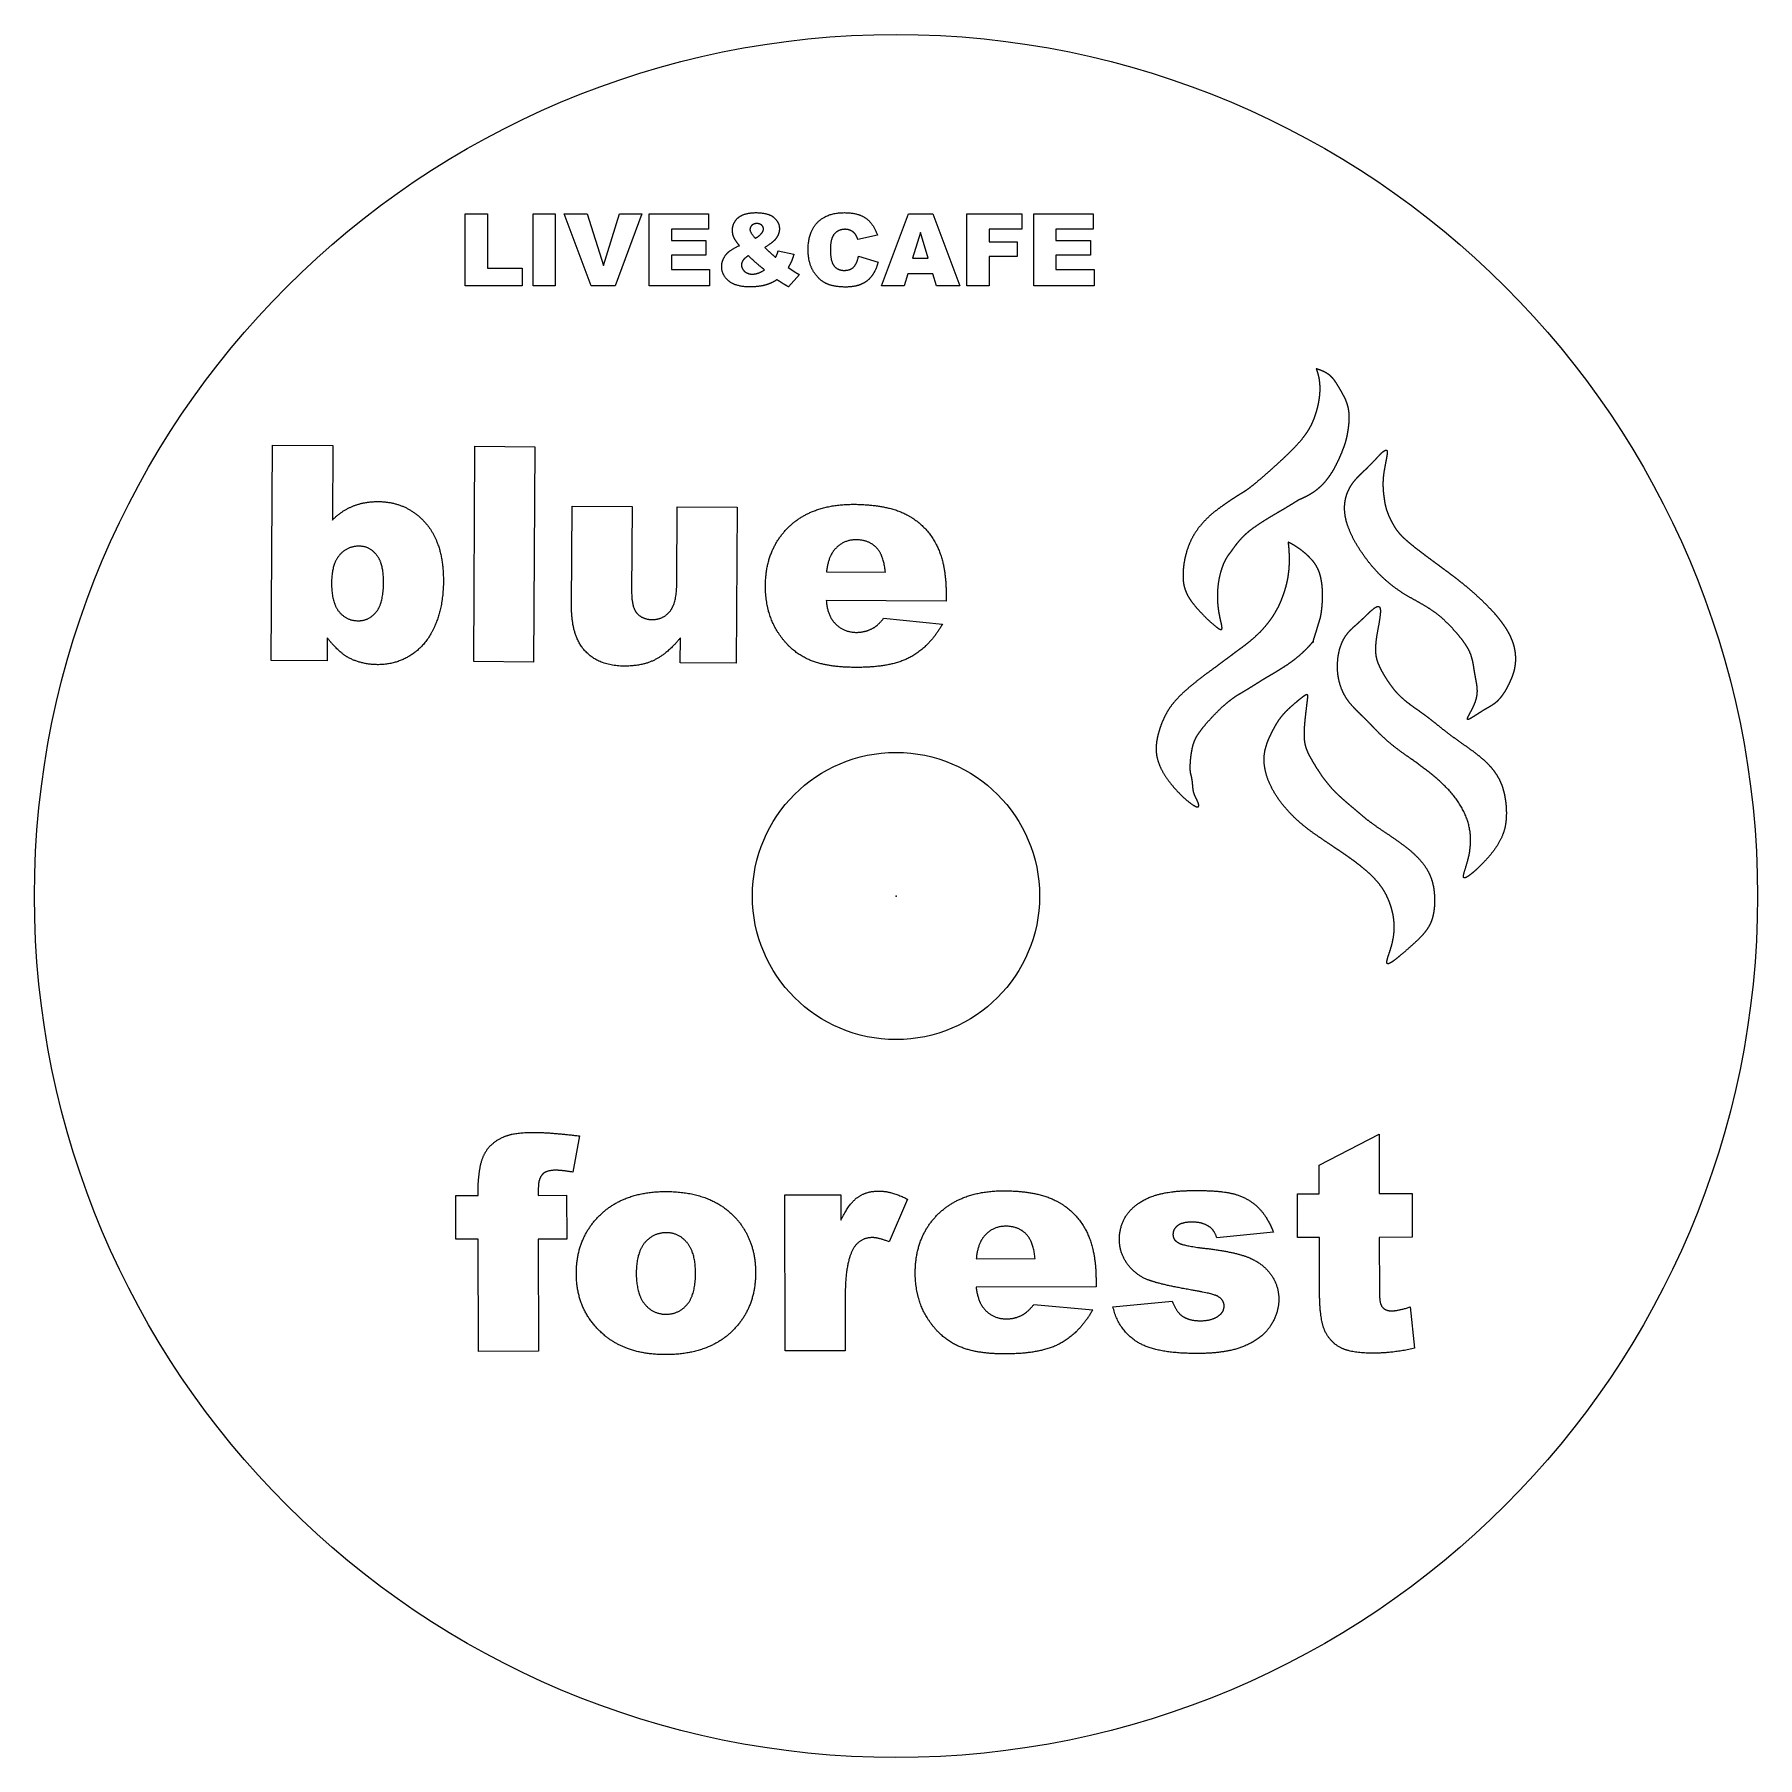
# Model space of a CAD drawing. Header units: centimetres. Extents: x -6 to 6, y -6 to 6.
import ezdxf

# ---------------------------------------------------------------- set-up
doc = ezdxf.new("R2010")
doc.units = ezdxf.units.CM
doc.header["$MEASUREMENT"] = 0
for name, color, linetype in [('cut v3_Sketch1', 7, 'Continuous'), ('cut v3_Sketch10', 7, 'Continuous'), ('cut v3_Sketch11', 7, 'Continuous'), ('cut v3_Sketch12', 7, 'Continuous'), ('cut v3_Sketch13', 7, 'Continuous'), ('cut v3_Sketch14', 7, 'Continuous'), ('cut v3_Sketch15', 7, 'Continuous'), ('cut v3_Sketch2', 7, 'Continuous'), ('cut v3_Sketch3', 7, 'Continuous'), ('cut v3_Sketch4', 7, 'Continuous'), ('cut v3_Sketch5', 7, 'Continuous'), ('cut v3_Sketch6', 7, 'Continuous'), ('cut v3_Sketch7', 7, 'Continuous'), ('cut v3_Sketch8', 7, 'Continuous'), ('cut v3_Sketch9', 7, 'Continuous')]:
    doc.layers.add(name, color=color, linetype=linetype)

msp = doc.modelspace()

# ---------------------------------------------------------------- linework, layer by layer
at = {"layer": 'cut v3_Sketch1'}
for radius in [6, 1]:
    msp.add_circle((0, 0), radius, dxfattribs=at)
msp.add_point((0, 0), dxfattribs=at)
at = {"layer": 'cut v3_Sketch10'}
for points in [[(2.926, 3.672), (2.928, 3.666), (2.933, 3.653), (2.94, 3.632), (2.946, 3.605), (2.951, 3.568), (2.952, 3.53), (2.95, 3.49), (2.945, 3.45), (2.937, 3.41), (2.926, 3.37), (2.914, 3.332), (2.899, 3.296), (2.882, 3.261), (2.861, 3.227), (2.837, 3.194), (2.808, 3.158), (2.773, 3.121), (2.733, 3.081), (2.69, 3.04), (2.644, 2.998), (2.599, 2.957), (2.556, 2.92), (2.518, 2.887), (2.486, 2.861), (2.461, 2.841), (2.439, 2.825), (2.42, 2.812), (2.399, 2.8), (2.375, 2.785), (2.347, 2.767), (2.314, 2.746), (2.279, 2.721), (2.241, 2.694), (2.203, 2.664), (2.166, 2.631), (2.132, 2.595), (2.1, 2.556), (2.072, 2.514), (2.049, 2.469), (2.03, 2.421), (2.016, 2.373), (2.006, 2.325), (2, 2.278), (1.998, 2.234), (1.999, 2.193), (2.006, 2.156), (2.017, 2.12), (2.035, 2.084), (2.06, 2.047), (2.092, 2.008), (2.129, 1.968), (2.168, 1.928), (2.206, 1.894), (2.237, 1.867), (2.26, 1.854), (2.271, 1.854), (2.272, 1.87), (2.266, 1.898), (2.257, 1.936), (2.248, 1.98), (2.242, 2.029), (2.239, 2.08), (2.241, 2.131), (2.246, 2.18), (2.254, 2.226), (2.265, 2.267), (2.277, 2.302), (2.289, 2.33), (2.3, 2.351), (2.311, 2.368), (2.322, 2.383), (2.334, 2.398), (2.347, 2.417), (2.363, 2.439), (2.383, 2.465), (2.406, 2.492), (2.434, 2.52), (2.466, 2.547), (2.501, 2.573), (2.539, 2.598), (2.578, 2.623), (2.617, 2.647), (2.657, 2.67), (2.696, 2.693), (2.735, 2.716), (2.765, 2.735), (2.787, 2.748), (2.801, 2.758), (2.809, 2.762)], [(2.809, 2.762), (2.814, 2.764), (2.826, 2.769), (2.843, 2.777), (2.864, 2.787), (2.89, 2.802), (2.914, 2.817), (2.937, 2.835), (2.959, 2.853), (2.979, 2.874), (2.999, 2.897), (3.018, 2.923), (3.037, 2.951), (3.055, 2.982), (3.072, 3.015), (3.088, 3.049), (3.102, 3.082), (3.115, 3.113), (3.125, 3.141), (3.133, 3.166), (3.139, 3.189), (3.143, 3.21), (3.147, 3.232), (3.151, 3.256), (3.154, 3.282), (3.157, 3.311), (3.157, 3.342), (3.155, 3.373), (3.15, 3.404), (3.141, 3.433), (3.13, 3.461), (3.117, 3.486), (3.104, 3.51), (3.091, 3.532), (3.079, 3.552), (3.067, 3.572), (3.055, 3.59), (3.041, 3.608), (3.025, 3.623), (3.006, 3.638), (2.983, 3.651), (2.962, 3.66), (2.944, 3.666), (2.932, 3.67), (2.926, 3.672)]]:
    msp.add_open_spline(points, degree=5, dxfattribs=at)
msp.add_point((0, 0), dxfattribs=at)
at = {"layer": 'cut v3_Sketch11'}
for points in [[(2.731, 2.461), (2.732, 2.452), (2.734, 2.435), (2.736, 2.409), (2.738, 2.375), (2.739, 2.335), (2.737, 2.296), (2.734, 2.259), (2.729, 2.223), (2.723, 2.188), (2.714, 2.153), (2.704, 2.119), (2.692, 2.085), (2.679, 2.051), (2.663, 2.016), (2.645, 1.981), (2.624, 1.947), (2.6, 1.913), (2.574, 1.879), (2.546, 1.848), (2.515, 1.818), (2.484, 1.79), (2.454, 1.765), (2.426, 1.743), (2.399, 1.723), (2.375, 1.706), (2.353, 1.689), (2.33, 1.672), (2.306, 1.654), (2.279, 1.634), (2.249, 1.612), (2.216, 1.587), (2.18, 1.561), (2.142, 1.533), (2.104, 1.503), (2.066, 1.474), (2.03, 1.443), (1.995, 1.412), (1.963, 1.38), (1.934, 1.348), (1.908, 1.314), (1.886, 1.279), (1.867, 1.243), (1.851, 1.206), (1.838, 1.169), (1.826, 1.131), (1.817, 1.092), (1.812, 1.053), (1.81, 1.013), (1.815, 0.97), (1.828, 0.925), (1.849, 0.876), (1.88, 0.826), (1.918, 0.775), (1.962, 0.725), (2.007, 0.681), (2.049, 0.646), (2.082, 0.624), (2.103, 0.617), (2.111, 0.624), (2.108, 0.641), (2.098, 0.664), (2.087, 0.686), (2.078, 0.705), (2.073, 0.722), (2.069, 0.741), (2.067, 0.765), (2.065, 0.79), (2.062, 0.813), (2.058, 0.832), (2.054, 0.847), (2.05, 0.863), (2.049, 0.885), (2.049, 0.914), (2.051, 0.947), (2.055, 0.983), (2.061, 1.018), (2.068, 1.05), (2.078, 1.08), (2.091, 1.107), (2.109, 1.136), (2.132, 1.166), (2.159, 1.199), (2.19, 1.234), (2.223, 1.269), (2.257, 1.303), (2.29, 1.333), (2.321, 1.359), (2.349, 1.38), (2.375, 1.398), (2.4, 1.412), (2.424, 1.427), (2.449, 1.441), (2.475, 1.457), (2.503, 1.475), (2.532, 1.493), (2.562, 1.512), (2.594, 1.53), (2.626, 1.549), (2.658, 1.569), (2.691, 1.589), (2.723, 1.609), (2.755, 1.632), (2.787, 1.656), (2.818, 1.682), (2.848, 1.71), (2.871, 1.734), (2.889, 1.753), (2.9, 1.766), (2.906, 1.773)], [(2.906, 1.773), (2.905, 1.771), (2.904, 1.767), (2.903, 1.764), (2.904, 1.767), (2.907, 1.779), (2.913, 1.799), (2.921, 1.825), (2.93, 1.852), (2.938, 1.88), (2.945, 1.903), (2.951, 1.922), (2.955, 1.935), (2.957, 1.944), (2.959, 1.952), (2.96, 1.96), (2.962, 1.971), (2.964, 1.986), (2.966, 2.004), (2.968, 2.026), (2.97, 2.05), (2.971, 2.075), (2.971, 2.1), (2.97, 2.125), (2.969, 2.148), (2.967, 2.171), (2.963, 2.192), (2.96, 2.213), (2.955, 2.232), (2.95, 2.25), (2.943, 2.268), (2.935, 2.285), (2.926, 2.301), (2.915, 2.318), (2.902, 2.335), (2.887, 2.351), (2.871, 2.368), (2.854, 2.383), (2.835, 2.399), (2.817, 2.413), (2.798, 2.426), (2.781, 2.437), (2.765, 2.447), (2.751, 2.454), (2.741, 2.46), (2.733, 2.463), (2.731, 2.464), (2.73, 2.463), (2.731, 2.462), (2.731, 2.461)]]:
    msp.add_open_spline(points, degree=5, dxfattribs=at)
msp.add_point((0, 0), dxfattribs=at)
at = {"layer": 'cut v3_Sketch12'}
msp.add_open_spline([(3.4, 3.1), (3.397, 3.098), (3.39, 3.093), (3.379, 3.083), (3.362, 3.065), (3.339, 3.04), (3.315, 3.015), (3.291, 2.991), (3.268, 2.968), (3.246, 2.948), (3.225, 2.927), (3.205, 2.906), (3.185, 2.882), (3.166, 2.855), (3.15, 2.825), (3.136, 2.79), (3.127, 2.753), (3.123, 2.714), (3.124, 2.672), (3.131, 2.628), (3.143, 2.584), (3.161, 2.538), (3.183, 2.491), (3.209, 2.444), (3.239, 2.398), (3.271, 2.352), (3.306, 2.308), (3.342, 2.266), (3.38, 2.226), (3.42, 2.19), (3.46, 2.158), (3.5, 2.128), (3.541, 2.102), (3.582, 2.078), (3.622, 2.056), (3.661, 2.034), (3.7, 2.011), (3.737, 1.987), (3.773, 1.961), (3.807, 1.932), (3.839, 1.902), (3.869, 1.871), (3.897, 1.84), (3.922, 1.811), (3.945, 1.782), (3.964, 1.755), (3.981, 1.729), (3.995, 1.703), (4.006, 1.675), (4.014, 1.646), (4.021, 1.614), (4.026, 1.581), (4.031, 1.548), (4.037, 1.516), (4.043, 1.485), (4.048, 1.454), (4.05, 1.422), (4.046, 1.388), (4.036, 1.353), (4.02, 1.316), (4.002, 1.281), (3.985, 1.252), (3.977, 1.232), (3.979, 1.226), (3.995, 1.232), (4.02, 1.248), (4.051, 1.268), (4.082, 1.288), (4.111, 1.305), (4.137, 1.319), (4.159, 1.333), (4.179, 1.348), (4.198, 1.366), (4.216, 1.389), (4.234, 1.414), (4.251, 1.442), (4.266, 1.472), (4.28, 1.501), (4.292, 1.53), (4.302, 1.56), (4.309, 1.59), (4.313, 1.62), (4.315, 1.651), (4.313, 1.683), (4.309, 1.715), (4.302, 1.747), (4.291, 1.779), (4.277, 1.812), (4.26, 1.844), (4.24, 1.876), (4.217, 1.909), (4.19, 1.943), (4.161, 1.976), (4.13, 2.01), (4.097, 2.043), (4.064, 2.075), (4.03, 2.105), (3.997, 2.134), (3.965, 2.162), (3.933, 2.187), (3.903, 2.211), (3.874, 2.233), (3.845, 2.255), (3.816, 2.276), (3.787, 2.298), (3.757, 2.32), (3.727, 2.342), (3.696, 2.365), (3.665, 2.389), (3.634, 2.412), (3.603, 2.436), (3.574, 2.46), (3.547, 2.483), (3.524, 2.505), (3.504, 2.526), (3.487, 2.547), (3.473, 2.568), (3.46, 2.591), (3.447, 2.615), (3.435, 2.64), (3.424, 2.666), (3.415, 2.691), (3.409, 2.714), (3.404, 2.734), (3.402, 2.752), (3.399, 2.772), (3.396, 2.793), (3.393, 2.82), (3.391, 2.851), (3.391, 2.888), (3.394, 2.93), (3.401, 2.974), (3.41, 3.017), (3.417, 3.055), (3.422, 3.085), (3.422, 3.103), (3.416, 3.107), (3.409, 3.105), (3.403, 3.102), (3.4, 3.1)], degree=5, dxfattribs=at)
msp.add_point((0, 0), dxfattribs=at)
at = {"layer": 'cut v3_Sketch13'}
msp.add_open_spline([(3.365, 2.014), (3.363, 2.016), (3.357, 2.018), (3.345, 2.015), (3.324, 2.001), (3.294, 1.973), (3.265, 1.944), (3.237, 1.918), (3.211, 1.894), (3.186, 1.873), (3.163, 1.851), (3.14, 1.825), (3.119, 1.794), (3.1, 1.755), (3.085, 1.708), (3.076, 1.654), (3.073, 1.597), (3.076, 1.539), (3.088, 1.482), (3.106, 1.43), (3.13, 1.384), (3.16, 1.343), (3.192, 1.307), (3.226, 1.274), (3.259, 1.242), (3.291, 1.21), (3.322, 1.178), (3.353, 1.146), (3.384, 1.114), (3.418, 1.083), (3.455, 1.051), (3.497, 1.019), (3.544, 0.985), (3.597, 0.948), (3.655, 0.906), (3.717, 0.86), (3.78, 0.807), (3.842, 0.749), (3.898, 0.684), (3.944, 0.614), (3.979, 0.539), (3.999, 0.462), (4.005, 0.385), (3.998, 0.31), (3.982, 0.243), (3.964, 0.187), (3.951, 0.146), (3.949, 0.125), (3.963, 0.123), (3.992, 0.141), (4.033, 0.175), (4.08, 0.22), (4.128, 0.271), (4.17, 0.324), (4.203, 0.375), (4.226, 0.424), (4.241, 0.47), (4.248, 0.514), (4.251, 0.557), (4.251, 0.6), (4.248, 0.643), (4.242, 0.686), (4.233, 0.728), (4.221, 0.77), (4.203, 0.811), (4.18, 0.851), (4.152, 0.889), (4.118, 0.926), (4.079, 0.961), (4.037, 0.995), (3.992, 1.028), (3.946, 1.06), (3.9, 1.092), (3.856, 1.125), (3.814, 1.157), (3.774, 1.189), (3.736, 1.22), (3.698, 1.249), (3.661, 1.277), (3.623, 1.303), (3.585, 1.33), (3.548, 1.358), (3.513, 1.389), (3.479, 1.423), (3.449, 1.461), (3.421, 1.501), (3.397, 1.54), (3.376, 1.578), (3.359, 1.614), (3.346, 1.649), (3.339, 1.686), (3.338, 1.728), (3.342, 1.78), (3.352, 1.839), (3.364, 1.9), (3.373, 1.956), (3.375, 1.99), (3.372, 2.006), (3.368, 2.012), (3.365, 2.014)], degree=5, dxfattribs=at)
msp.add_point((0, 0), dxfattribs=at)
at = {"layer": 'cut v3_Sketch14'}
msp.add_open_spline([(2.85, 1.4), (2.847, 1.398), (2.84, 1.393), (2.826, 1.382), (2.803, 1.364), (2.77, 1.336), (2.736, 1.306), (2.705, 1.275), (2.68, 1.245), (2.659, 1.215), (2.642, 1.186), (2.626, 1.156), (2.61, 1.125), (2.594, 1.091), (2.58, 1.055), (2.569, 1.015), (2.562, 0.97), (2.563, 0.922), (2.571, 0.87), (2.587, 0.816), (2.611, 0.761), (2.642, 0.706), (2.678, 0.653), (2.72, 0.602), (2.764, 0.556), (2.81, 0.513), (2.856, 0.475), (2.901, 0.442), (2.944, 0.412), (2.984, 0.385), (3.021, 0.36), (3.056, 0.337), (3.089, 0.315), (3.122, 0.292), (3.156, 0.269), (3.191, 0.243), (3.227, 0.216), (3.264, 0.186), (3.3, 0.155), (3.334, 0.121), (3.365, 0.086), (3.391, 0.049), (3.413, 0.012), (3.431, -0.027), (3.445, -0.066), (3.457, -0.105), (3.465, -0.146), (3.47, -0.187), (3.471, -0.231), (3.467, -0.276), (3.458, -0.323), (3.445, -0.369), (3.43, -0.412), (3.419, -0.447), (3.416, -0.469), (3.424, -0.476), (3.445, -0.467), (3.476, -0.444), (3.514, -0.413), (3.556, -0.377), (3.596, -0.341), (3.634, -0.307), (3.666, -0.274), (3.692, -0.243), (3.713, -0.211), (3.729, -0.177), (3.74, -0.141), (3.747, -0.102), (3.751, -0.061), (3.751, -0.018), (3.749, 0.026), (3.743, 0.071), (3.731, 0.115), (3.714, 0.159), (3.689, 0.203), (3.655, 0.246), (3.615, 0.288), (3.568, 0.329), (3.517, 0.367), (3.465, 0.404), (3.416, 0.437), (3.37, 0.467), (3.33, 0.495), (3.296, 0.52), (3.268, 0.542), (3.242, 0.564), (3.216, 0.586), (3.188, 0.61), (3.158, 0.635), (3.125, 0.663), (3.091, 0.694), (3.056, 0.726), (3.024, 0.761), (2.994, 0.797), (2.968, 0.833), (2.944, 0.868), (2.923, 0.901), (2.904, 0.933), (2.887, 0.962), (2.871, 0.99), (2.859, 1.019), (2.849, 1.048), (2.843, 1.081), (2.841, 1.118), (2.842, 1.159), (2.845, 1.204), (2.85, 1.251), (2.856, 1.299), (2.861, 1.342), (2.865, 1.377), (2.867, 1.4), (2.864, 1.406), (2.859, 1.405), (2.853, 1.402), (2.85, 1.4)], degree=5, dxfattribs=at)
msp.add_point((0, 0), dxfattribs=at)
at = {"layer": 'cut v3_Sketch15'}
msp.add_point((0, 0), dxfattribs=at)
at = {"layer": 'cut v3_Sketch2'}
msp.add_point((0, 0), dxfattribs=at)
at = {"layer": 'cut v3_Sketch3'}
msp.add_point((0, 0), dxfattribs=at)
at = {"layer": 'cut v3_Sketch4'}
msp.add_point((0, 0), dxfattribs=at)
at = {"layer": 'cut v3_Sketch5'}
for p, q in [((-4.351, 1.64), (-4.343, 3.14)), ((-4.343, 3.14), (-3.922, 3.137)), ((-3.922, 3.137), (-3.925, 2.618)), ((-2.941, 1.632), (-2.933, 3.132)), ((-2.933, 3.132), (-2.515, 3.129)), ((-2.515, 3.129), (-2.524, 1.629)), ((-2.26, 2.023), (-2.256, 2.714)), ((-2.256, 2.714), (-1.837, 2.712)), ((-1.837, 2.712), (-1.841, 2.114)), ((-1.526, 2.187), (-1.523, 2.71)), ((-1.523, 2.71), (-1.107, 2.708)), ((-1.107, 2.708), (-1.113, 1.621)), ((-0.484, 2.257), (-0.074, 2.255)), ((0.349, 2.053), (-0.486, 2.057)), ((0.349, 2.1), (0.349, 2.053)), ((-0.086, 1.934), (0.324, 1.894)), ((-3.961, 1.798), (-3.962, 1.638)), ((-1.502, 1.623), (-1.501, 1.799)), ((-3.962, 1.638), (-4.351, 1.64)), ((-2.524, 1.629), (-2.941, 1.632)), ((-1.113, 1.621), (-1.502, 1.623))]:
    msp.add_line(p, q, dxfattribs=at)
for points in [[(-3.925, 2.618), (-3.862, 2.683), (-3.783, 2.715)], [(-3.783, 2.715), (-3.703, 2.747), (-3.607, 2.747)], [(-3.607, 2.747), (-3.409, 2.746), (-3.28, 2.602)], [(-0.744, 2.573), (-0.58, 2.729), (-0.292, 2.728)], [(-0.292, 2.728), (-0.059, 2.726), (0.076, 2.655)], [(0.076, 2.655), (0.21, 2.583), (0.28, 2.449)], [(-3.28, 2.602), (-3.151, 2.459), (-3.152, 2.192)], [(-0.909, 2.161), (-0.908, 2.416), (-0.744, 2.573)], [(-3.737, 2.436), (-3.822, 2.437), (-3.876, 2.374)], [(-3.617, 2.375), (-3.666, 2.436), (-3.737, 2.436)], [(-0.435, 2.403), (-0.473, 2.354), (-0.484, 2.257)], [(-0.276, 2.481), (-0.375, 2.481), (-0.435, 2.403)], [(-0.138, 2.428), (-0.19, 2.48), (-0.276, 2.481)], [(-0.074, 2.255), (-0.085, 2.375), (-0.138, 2.428)], [(0.28, 2.449), (0.35, 2.315), (0.349, 2.1)], [(-3.876, 2.374), (-3.93, 2.312), (-3.931, 2.184)], [(-3.569, 2.186), (-3.568, 2.315), (-3.617, 2.375)], [(-3.931, 2.184), (-3.932, 2.044), (-3.879, 1.98)], [(-3.62, 1.978), (-3.569, 2.039), (-3.569, 2.186)], [(-3.152, 2.192), (-3.153, 2.014), (-3.213, 1.878)], [(-1.575, 1.982), (-1.527, 2.039), (-1.526, 2.187)], [(-0.83, 1.849), (-0.91, 1.982), (-0.909, 2.161)], [(-1.841, 2.114), (-1.841, 2.012), (-1.804, 1.969)], [(-0.486, 2.057), (-0.476, 1.957), (-0.433, 1.908)], [(-3.879, 1.98), (-3.827, 1.917), (-3.746, 1.917)], [(-3.746, 1.917), (-3.671, 1.916), (-3.62, 1.978)], [(-2.164, 1.705), (-2.261, 1.809), (-2.26, 2.023)], [(-1.804, 1.969), (-1.766, 1.926), (-1.698, 1.925)], [(-1.698, 1.925), (-1.623, 1.925), (-1.575, 1.982)], [(-0.159, 1.866), (-0.125, 1.885), (-0.086, 1.934)], [(-3.213, 1.878), (-3.273, 1.743), (-3.379, 1.677)], [(-0.626, 1.655), (-0.749, 1.716), (-0.83, 1.849)], [(-0.433, 1.908), (-0.373, 1.837), (-0.276, 1.836)], [(-0.276, 1.836), (-0.214, 1.836), (-0.159, 1.866)], [(0.324, 1.894), (0.229, 1.731), (0.096, 1.661)], [(-3.812, 1.659), (-3.88, 1.696), (-3.961, 1.798)], [(-1.895, 1.601), (-2.067, 1.602), (-2.164, 1.705)], [(-1.501, 1.799), (-1.588, 1.691), (-1.677, 1.646)], [(-3.612, 1.611), (-3.721, 1.612), (-3.812, 1.659)], [(-3.379, 1.677), (-3.484, 1.61), (-3.612, 1.611)], [(-1.677, 1.646), (-1.766, 1.6), (-1.895, 1.601)], [(-0.286, 1.592), (-0.502, 1.593), (-0.626, 1.655)], [(0.096, 1.661), (-0.038, 1.59), (-0.286, 1.592)]]:
    msp.add_open_spline(points, degree=2, dxfattribs=at)
msp.add_point((0, 0), dxfattribs=at)
at = {"layer": 'cut v3_Sketch6'}
for p, q in [((-3, 4.25), (-3, 4.75)), ((-3, 4.75), (-2.845, 4.75)), ((-2.845, 4.75), (-2.845, 4.373)), ((-2.528, 4.75), (-2.373, 4.75)), ((-2.528, 4.25), (-2.528, 4.75)), ((-2.373, 4.75), (-2.373, 4.25)), ((-2.123, 4.25), (-2.311, 4.75)), ((-2.311, 4.75), (-2.15, 4.75)), ((-2.15, 4.75), (-2.037, 4.39)), ((-2.037, 4.39), (-1.926, 4.75)), ((-1.769, 4.75), (-1.955, 4.25)), ((-1.926, 4.75), (-1.769, 4.75)), ((-1.719, 4.75), (-1.305, 4.75)), ((-1.719, 4.25), (-1.719, 4.75)), ((-1.305, 4.75), (-1.305, 4.643)), ((-0.1, 4.25), (0.088, 4.75)), ((0.088, 4.75), (0.256, 4.75)), ((0.256, 4.75), (0.444, 4.25)), ((0.494, 4.75), (0.876, 4.75)), ((0.494, 4.25), (0.494, 4.75)), ((0.876, 4.75), (0.876, 4.643)), ((0.959, 4.75), (1.373, 4.75)), ((0.959, 4.25), (0.959, 4.75)), ((1.373, 4.75), (1.373, 4.643)), ((-1.305, 4.643), (-1.564, 4.643)), ((-1.564, 4.643), (-1.564, 4.564)), ((-1.564, 4.564), (-1.324, 4.564)), ((-1.324, 4.564), (-1.324, 4.462)), ((-0.13, 4.603), (-0.266, 4.573)), ((0.17, 4.62), (0.115, 4.441)), ((0.225, 4.441), (0.17, 4.62)), ((0.876, 4.643), (0.649, 4.643)), ((0.649, 4.643), (0.649, 4.555)), ((1.114, 4.643), (1.114, 4.564)), ((1.373, 4.643), (1.114, 4.643)), ((1.114, 4.564), (1.354, 4.564)), ((1.354, 4.564), (1.354, 4.462)), ((-1.324, 4.462), (-1.564, 4.462)), ((-1.564, 4.462), (-1.564, 4.363)), ((-0.82, 4.493), (-0.711, 4.469)), ((-0.261, 4.455), (-0.125, 4.414)), ((0.115, 4.441), (0.225, 4.441)), ((0.649, 4.555), (0.843, 4.555)), ((0.843, 4.454), (0.649, 4.454)), ((0.649, 4.454), (0.649, 4.25)), ((0.843, 4.555), (0.843, 4.454)), ((1.354, 4.462), (1.114, 4.462)), ((1.114, 4.462), (1.114, 4.363)), ((-2.845, 4.373), (-2.604, 4.373)), ((-2.604, 4.373), (-2.604, 4.25)), ((-1.564, 4.363), (-1.298, 4.363)), ((-1.298, 4.363), (-1.298, 4.25)), ((-0.75, 4.378), (-0.698, 4.342)), ((-0.673, 4.328), (-0.748, 4.242)), ((0.082, 4.333), (0.057, 4.25)), ((0.257, 4.333), (0.082, 4.333)), ((0.282, 4.25), (0.257, 4.333)), ((1.114, 4.363), (1.38, 4.363)), ((1.38, 4.363), (1.38, 4.25)), ((-2.604, 4.25), (-3, 4.25)), ((-2.373, 4.25), (-2.528, 4.25)), ((-1.955, 4.25), (-2.123, 4.25)), ((-1.298, 4.25), (-1.719, 4.25)), ((0.057, 4.25), (-0.1, 4.25)), ((0.444, 4.25), (0.282, 4.25)), ((0.649, 4.25), (0.494, 4.25)), ((1.38, 4.25), (0.959, 4.25))]:
    msp.add_line(p, q, dxfattribs=at)
for points in [[(-1.139, 4.636), (-1.139, 4.69), (-1.098, 4.724)], [(-1.098, 4.724), (-1.058, 4.759), (-0.975, 4.759)], [(-0.969, 4.683), (-0.99, 4.683), (-1.004, 4.671)], [(-0.975, 4.759), (-0.891, 4.759), (-0.851, 4.726)], [(-0.936, 4.672), (-0.948, 4.683), (-0.969, 4.683)], [(-0.851, 4.726), (-0.812, 4.693), (-0.812, 4.647)], [(-0.612, 4.501), (-0.612, 4.625), (-0.546, 4.692)], [(-0.546, 4.692), (-0.48, 4.759), (-0.359, 4.759)], [(-0.359, 4.759), (-0.264, 4.759), (-0.21, 4.72)], [(-0.21, 4.72), (-0.156, 4.682), (-0.13, 4.603)], [(-1.129, 4.587), (-1.139, 4.611), (-1.139, 4.636)], [(-1.091, 4.529), (-1.118, 4.562), (-1.129, 4.587)], [(-1.004, 4.671), (-1.017, 4.659), (-1.017, 4.642)], [(-1.017, 4.642), (-1.017, 4.621), (-0.98, 4.581)], [(-0.98, 4.581), (-0.953, 4.595), (-0.938, 4.613)], [(-0.938, 4.613), (-0.923, 4.63), (-0.923, 4.645)], [(-0.923, 4.645), (-0.923, 4.661), (-0.936, 4.672)], [(-0.853, 4.56), (-0.87, 4.545), (-0.914, 4.516)], [(-0.824, 4.598), (-0.836, 4.575), (-0.853, 4.56)], [(-0.812, 4.647), (-0.812, 4.622), (-0.824, 4.598)], [(-0.436, 4.601), (-0.457, 4.569), (-0.457, 4.502)], [(-0.355, 4.643), (-0.408, 4.643), (-0.436, 4.601)], [(-0.313, 4.633), (-0.332, 4.643), (-0.355, 4.643)], [(-0.281, 4.606), (-0.294, 4.624), (-0.313, 4.633)], [(-0.266, 4.573), (-0.274, 4.595), (-0.281, 4.606)], [(-1.214, 4.384), (-1.214, 4.427), (-1.185, 4.465)], [(-1.185, 4.465), (-1.156, 4.503), (-1.091, 4.529)], [(-1.029, 4.459), (-1.058, 4.439), (-1.067, 4.425)], [(-0.915, 4.36), (-0.96, 4.394), (-1.029, 4.459)], [(-0.914, 4.516), (-0.878, 4.48), (-0.838, 4.448)], [(-0.838, 4.448), (-0.827, 4.47), (-0.82, 4.493)], [(-0.711, 4.469), (-0.72, 4.439), (-0.728, 4.421)], [(-0.574, 4.348), (-0.612, 4.408), (-0.612, 4.501)], [(-0.457, 4.502), (-0.457, 4.419), (-0.431, 4.388)], [(-0.293, 4.382), (-0.271, 4.407), (-0.261, 4.455)], [(-1.165, 4.283), (-1.214, 4.325), (-1.214, 4.384)], [(-1.067, 4.425), (-1.076, 4.411), (-1.076, 4.395)], [(-1.076, 4.395), (-1.076, 4.37), (-1.055, 4.35)], [(-1.055, 4.35), (-1.033, 4.331), (-0.999, 4.331)], [(-0.999, 4.331), (-0.962, 4.331), (-0.915, 4.36)], [(-0.728, 4.421), (-0.736, 4.403), (-0.75, 4.378)], [(-0.698, 4.342), (-0.688, 4.336), (-0.673, 4.328)], [(-0.485, 4.265), (-0.536, 4.289), (-0.574, 4.348)], [(-0.431, 4.388), (-0.406, 4.357), (-0.361, 4.357)], [(-0.361, 4.357), (-0.316, 4.357), (-0.293, 4.382)], [(-0.125, 4.414), (-0.139, 4.357), (-0.168, 4.319)], [(-1.016, 4.242), (-1.116, 4.242), (-1.165, 4.283)], [(-0.902, 4.257), (-0.952, 4.242), (-1.016, 4.242)], [(-0.83, 4.292), (-0.866, 4.268), (-0.902, 4.257)], [(-0.79, 4.267), (-0.812, 4.281), (-0.83, 4.292)], [(-0.748, 4.242), (-0.768, 4.253), (-0.79, 4.267)], [(-0.352, 4.241), (-0.433, 4.241), (-0.485, 4.265)], [(-0.241, 4.261), (-0.284, 4.241), (-0.352, 4.241)], [(-0.168, 4.319), (-0.197, 4.28), (-0.241, 4.261)]]:
    msp.add_open_spline(points, degree=2, dxfattribs=at)
msp.add_point((0, 0), dxfattribs=at)
at = {"layer": 'cut v3_Sketch7'}
for p, q in [((-2.205, -1.671), (-2.251, -1.923)), ((2.948, -1.874), (3.365, -1.659)), ((3.365, -1.659), (3.366, -2.073)), ((2.948, -2.074), (2.948, -1.874)), ((-2.91, -2.086), (-2.91, -2.036)), ((-3.065, -2.391), (-3.065, -2.086)), ((-3.065, -2.086), (-2.91, -2.086)), ((-2.492, -2.085), (-2.294, -2.084)), ((-2.294, -2.084), (-2.293, -2.389)), ((-0.774, -2.081), (-0.384, -2.08)), ((-0.772, -3.168), (-0.774, -2.081)), ((-0.384, -2.08), (-0.384, -2.258)), ((0.081, -2.112), (-0.047, -2.409)), ((2.795, -2.074), (2.948, -2.074)), ((2.795, -2.379), (2.795, -2.074)), ((3.366, -2.073), (3.595, -2.072)), ((3.595, -2.072), (3.595, -2.377)), ((-2.909, -2.39), (-3.065, -2.391)), ((-2.907, -3.172), (-2.909, -2.39)), ((-2.293, -2.389), (-2.492, -2.39)), ((-2.492, -2.39), (-2.49, -3.171)), ((2.628, -2.34), (2.234, -2.38)), ((2.949, -2.378), (2.795, -2.379)), ((2.95, -2.761), (2.949, -2.378)), ((3.595, -2.377), (3.366, -2.378)), ((3.366, -2.378), (3.367, -2.763)), ((0.559, -2.526), (0.969, -2.525)), ((1.393, -2.723), (0.558, -2.725)), ((1.393, -2.676), (1.393, -2.723)), ((-0.354, -2.803), (-0.353, -3.167)), ((0.96, -2.845), (1.37, -2.882)), ((1.511, -2.861), (1.924, -2.822)), ((3.581, -2.862), (3.612, -3.15)), ((-2.49, -3.171), (-2.907, -3.172)), ((-0.353, -3.167), (-0.772, -3.168))]:
    msp.add_line(p, q, dxfattribs=at)
for points in [[(-2.842, -1.759), (-2.803, -1.709), (-2.732, -1.677)], [(-2.732, -1.677), (-2.661, -1.646), (-2.524, -1.646)], [(-2.524, -1.646), (-2.414, -1.646), (-2.205, -1.671)], [(-2.896, -1.89), (-2.882, -1.81), (-2.842, -1.759)], [(-2.91, -2.036), (-2.91, -1.97), (-2.896, -1.89)], [(-2.372, -1.91), (-2.428, -1.911), (-2.453, -1.93)], [(-2.251, -1.923), (-2.326, -1.91), (-2.372, -1.91)], [(-2.487, -1.989), (-2.492, -2.012), (-2.492, -2.085)], [(-2.453, -1.93), (-2.477, -1.949), (-2.487, -1.989)], [(-2.059, -2.22), (-1.892, -2.059), (-1.606, -2.058)], [(-1.606, -2.058), (-1.28, -2.058), (-1.113, -2.247)], [(-0.384, -2.258), (-0.328, -2.143), (-0.268, -2.099)], [(-0.268, -2.099), (-0.208, -2.055), (-0.12, -2.055)], [(-0.12, -2.055), (-0.028, -2.055), (0.081, -2.112)], [(0.297, -2.212), (0.46, -2.054), (0.747, -2.053)], [(0.747, -2.053), (0.981, -2.053), (1.116, -2.123)], [(1.116, -2.123), (1.251, -2.194), (1.322, -2.328)], [(1.618, -2.206), (1.681, -2.128), (1.79, -2.09)], [(1.79, -2.09), (1.899, -2.051), (2.084, -2.051)], [(2.084, -2.051), (2.278, -2.05), (2.371, -2.08)], [(2.371, -2.08), (2.463, -2.109), (2.525, -2.172)], [(-2.226, -2.631), (-2.227, -2.382), (-2.059, -2.22)], [(-1.113, -2.247), (-0.978, -2.399), (-0.978, -2.622)], [(0.134, -2.625), (0.134, -2.37), (0.297, -2.212)], [(1.556, -2.391), (1.556, -2.284), (1.618, -2.206)], [(2.064, -2.271), (1.993, -2.271), (1.961, -2.296)], [(2.182, -2.303), (2.133, -2.271), (2.064, -2.271)], [(2.525, -2.172), (2.587, -2.234), (2.628, -2.34)], [(-1.599, -2.345), (-1.69, -2.345), (-1.75, -2.415)], [(-1.455, -2.414), (-1.513, -2.345), (-1.599, -2.345)], [(-0.164, -2.379), (-0.246, -2.379), (-0.291, -2.446)], [(-0.047, -2.409), (-0.121, -2.379), (-0.164, -2.379)], [(0.607, -2.379), (0.569, -2.428), (0.559, -2.526)], [(0.765, -2.3), (0.666, -2.3), (0.607, -2.379)], [(0.904, -2.352), (0.851, -2.3), (0.765, -2.3)], [(0.969, -2.525), (0.957, -2.404), (0.904, -2.352)], [(1.322, -2.328), (1.393, -2.461), (1.393, -2.676)], [(1.614, -2.566), (1.556, -2.489), (1.556, -2.391)], [(1.961, -2.296), (1.929, -2.321), (1.929, -2.357)], [(1.929, -2.357), (1.929, -2.397), (1.97, -2.417)], [(2.234, -2.38), (2.218, -2.328), (2.182, -2.303)], [(-1.75, -2.415), (-1.809, -2.485), (-1.809, -2.629)], [(-1.396, -2.624), (-1.397, -2.482), (-1.455, -2.414)], [(-0.291, -2.446), (-0.355, -2.542), (-0.354, -2.803)], [(1.97, -2.417), (2.011, -2.437), (2.148, -2.453)], [(2.148, -2.453), (2.356, -2.477), (2.457, -2.518)], [(2.457, -2.518), (2.558, -2.56), (2.612, -2.638)], [(-2.027, -3.062), (-2.225, -2.898), (-2.226, -2.631)], [(-1.809, -2.629), (-1.808, -2.774), (-1.749, -2.843)], [(-1.454, -2.844), (-1.396, -2.775), (-1.396, -2.624)], [(-0.978, -2.622), (-0.977, -2.872), (-1.143, -3.033)], [(0.216, -2.936), (0.135, -2.804), (0.134, -2.625)], [(1.757, -2.674), (1.672, -2.642), (1.614, -2.566)], [(2.612, -2.638), (2.666, -2.715), (2.666, -2.808)], [(0.558, -2.725), (0.57, -2.825), (0.613, -2.874)], [(2.058, -2.744), (1.841, -2.706), (1.757, -2.674)], [(2.237, -2.786), (2.204, -2.769), (2.058, -2.744)], [(-1.749, -2.843), (-1.69, -2.913), (-1.601, -2.913)], [(-1.601, -2.913), (-1.511, -2.912), (-1.454, -2.844)], [(0.613, -2.874), (0.673, -2.945), (0.771, -2.945)], [(0.887, -2.914), (0.921, -2.894), (0.96, -2.845)], [(1.674, -3.102), (1.547, -3.018), (1.511, -2.861)], [(1.924, -2.822), (1.95, -2.895), (1.996, -2.927)], [(2.285, -2.856), (2.285, -2.811), (2.237, -2.786)], [(2.249, -2.922), (2.285, -2.896), (2.285, -2.856)], [(2.666, -2.808), (2.666, -2.902), (2.61, -2.991)], [(2.985, -3.024), (2.95, -2.943), (2.95, -2.761)], [(3.367, -2.763), (3.367, -2.832), (3.381, -2.854)], [(3.381, -2.854), (3.401, -2.889), (3.452, -2.889)], [(3.452, -2.889), (3.498, -2.889), (3.581, -2.862)], [(0.422, -3.129), (0.298, -3.068), (0.216, -2.936)], [(0.771, -2.945), (0.832, -2.945), (0.887, -2.914)], [(1.37, -2.882), (1.276, -3.046), (1.143, -3.117)], [(1.996, -2.927), (2.042, -2.958), (2.119, -2.958)], [(2.119, -2.958), (2.203, -2.958), (2.249, -2.922)], [(2.61, -2.991), (2.553, -3.08), (2.431, -3.133)], [(-1.603, -3.194), (-1.865, -3.195), (-2.027, -3.062)], [(-1.143, -3.033), (-1.309, -3.193), (-1.603, -3.194)], [(1.143, -3.117), (1.01, -3.189), (0.762, -3.189)], [(2.098, -3.186), (1.8, -3.187), (1.674, -3.102)], [(3.095, -3.145), (3.021, -3.105), (2.985, -3.024)], [(0.762, -3.189), (0.546, -3.19), (0.422, -3.129)], [(2.431, -3.133), (2.309, -3.186), (2.098, -3.186)], [(3.324, -3.184), (3.168, -3.184), (3.095, -3.145)], [(3.612, -3.15), (3.458, -3.184), (3.324, -3.184)]]:
    msp.add_open_spline(points, degree=2, dxfattribs=at)
msp.add_point((0, 0), dxfattribs=at)
at = {"layer": 'cut v3_Sketch8'}
msp.add_point((0, 0), dxfattribs=at)
at = {"layer": 'cut v3_Sketch9'}
msp.add_point((0, 0), dxfattribs=at)

doc.saveas('drawing.dxf')
